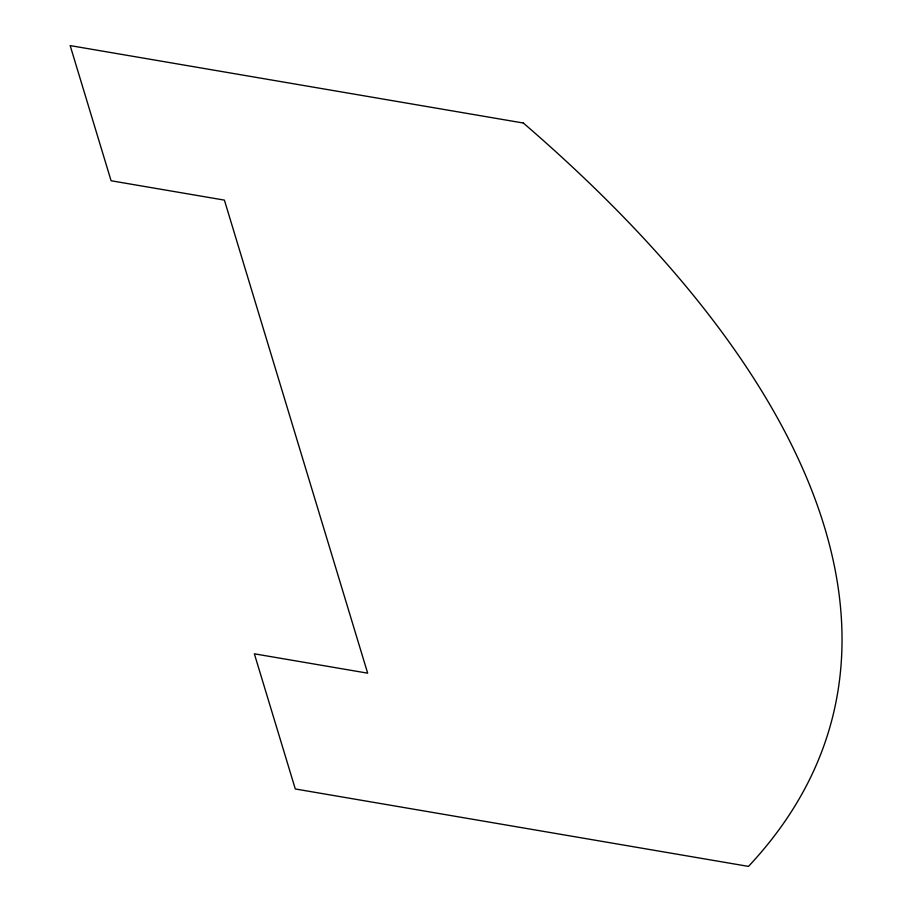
<?xml version="1.0" encoding="UTF-8"?>
<svg xmlns="http://www.w3.org/2000/svg" width="912" height="912" viewBox="0 0 912 912"><rect width="100%" height="100%" fill="white"/><g stroke="black" fill="none" stroke-linecap="round" stroke-linejoin="round"><path stroke-width="1.37" d="M523.351 123.029L70.167 45.6L111.093 180.758L224.398 200.116L367.661 673.17L254.357 653.813L295.294 788.971L748.478 866.4A2001.726 785.346 15.2 0 0 523.351 123.029"/></g></svg>
